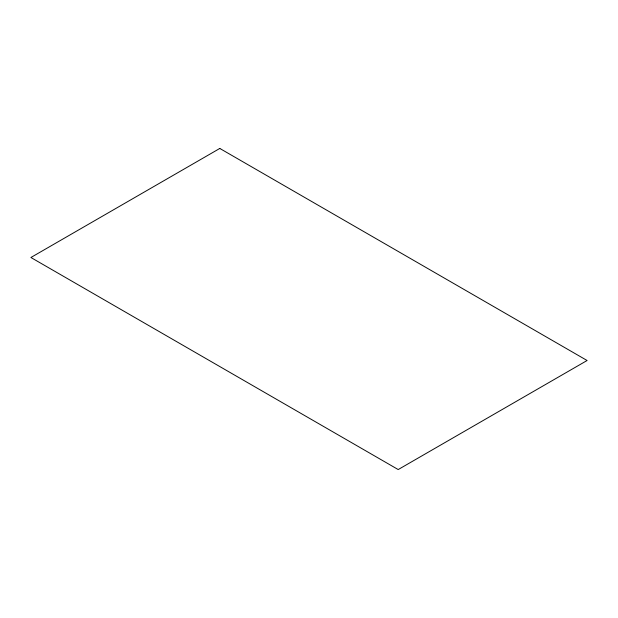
<?xml version="1.0" encoding="UTF-8"?>
<svg xmlns="http://www.w3.org/2000/svg" width="618" height="618" viewBox="0 0 618 618"><rect width="100%" height="100%" fill="white"/><g stroke="black" fill="none" stroke-linecap="round" stroke-linejoin="round"><path stroke-width="0.93" d="M219.799 148.444L30.9 257.497L398.201 469.556L587.1 360.503L219.799 148.444"/></g></svg>
